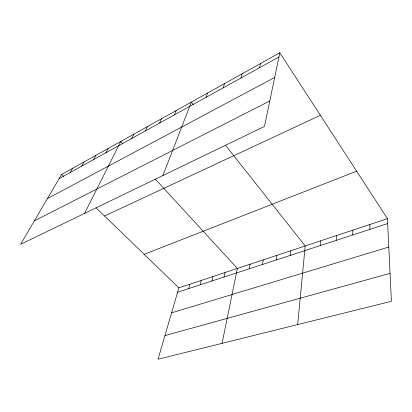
<?xml version="1.0" encoding="UTF-8"?>
<svg xmlns="http://www.w3.org/2000/svg" width="412" height="412" viewBox="0 0 412 412"><rect width="100%" height="100%" fill="white"/><g stroke="black" fill="none" stroke-linecap="round" stroke-linejoin="round"><path stroke-width="0.62" d="M352.765 234.974L352.837 230.148M336.213 240.381L336.419 235.597M320.222 245.609L320.551 240.86M297.685 324.574L305.204 245.949L225.611 145.415M290.228 255.409L290.784 250.733M276.153 260.008L276.812 255.368M262.511 264.463L263.263 259.864M249.281 268.789L250.125 264.221M222.068 343.335L237.374 268.454L155.231 179.009M279.82 52.782L264.458 126.438L20.6 244.316L61.568 174.477L279.82 52.782L387.435 218.669L391.4 301.321L158.048 359.218L178.875 287.859L387.435 218.669M223.984 277.055L224.988 272.559M211.886 281.01L212.963 276.55M259.534 67.743L260.6 63.499M200.134 284.846L201.277 280.428M188.711 288.58L189.922 284.192M240.953 78.028L242.189 73.763M223.15 87.88L224.535 83.605M206.072 97.33L207.602 93.05M162.915 175.522L191.333 102.119L193.326 104.633M174.379 114.866L176.151 110.586M159.655 123.018L161.535 118.738M145.472 130.867L147.445 126.592M131.804 138.432L133.864 134.163M84.573 213.395L120.757 141.476L122.488 143.361M105.889 152.775L108.104 148.531M93.596 159.578L95.878 155.345M81.715 166.149L84.058 161.937M70.231 172.504L72.63 168.307M59.117 178.653L278.939 57.005M47.406 198.615L274.665 77.492M34.356 220.873L269.772 100.961M104.514 215.986L320.387 115.319M144.174 254.322L356.637 171.196M177.603 292.211L387.666 223.567M171.583 312.847L388.794 247.04M164.949 335.579L390.061 273.377M61.568 174.477L63.809 176.64M96.011 207.766L178.875 287.859M369.832 224.509L369.909 229.371"/></g></svg>
